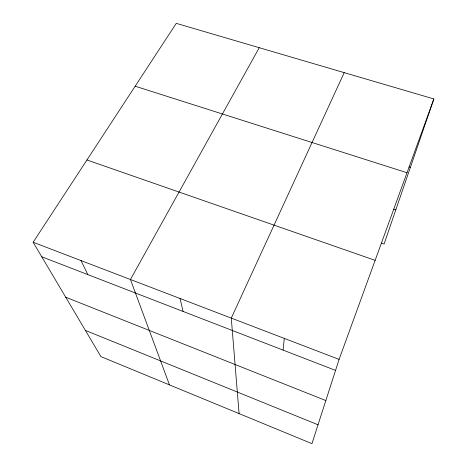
<?xml version="1.0" encoding="UTF-8"?>
<svg xmlns="http://www.w3.org/2000/svg" width="467" height="467" viewBox="0 0 467 467"><rect width="100%" height="100%" fill="white"/><g stroke="black" fill="none" stroke-linecap="round" stroke-linejoin="round"><path stroke-width="0.7" d="M283.084 350.104L284.275 338.4M433.861 98.946L339.1 359.386L311.944 443.65L100.925 356.619L33.139 242.256L176.269 23.35L433.861 98.946L384.072 244.037L381.317 243.091M344.197 72.63L231.282 318.109L239.086 413.604M259.243 47.698L130.439 279.505L169.474 384.89M408.987 166.976L410.365 167.408M135.173 86.208L407.014 172.732M393.763 209.175L395.806 209.846M86.938 159.977L375.141 260.341M33.139 242.256L339.1 359.386M41.756 256.792L335.557 370.395M65.719 297.222L325.838 400.546M85.379 330.391L318.027 424.789M80.995 260.574L87.866 274.619M180.034 298.489L183.105 311.448"/></g></svg>
